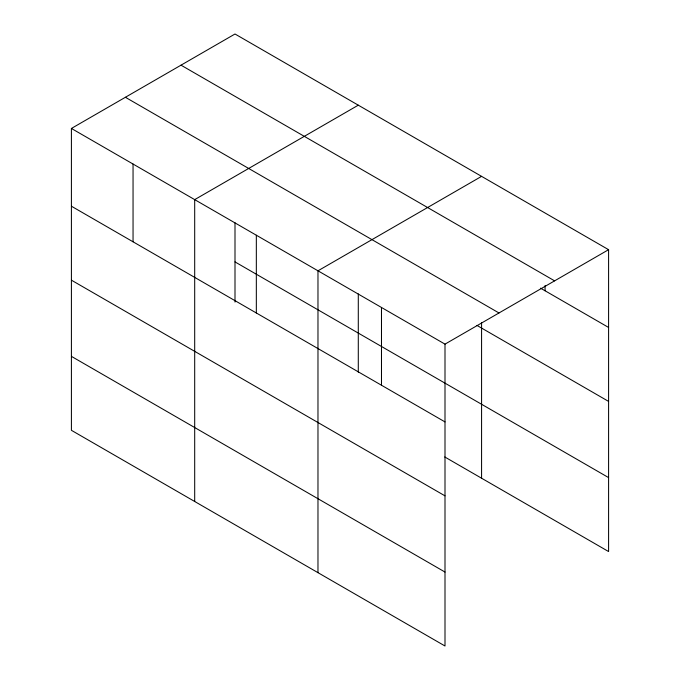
<?xml version="1.0" encoding="UTF-8"?>
<svg xmlns="http://www.w3.org/2000/svg" width="680" height="680" viewBox="0 0 680 680"><rect width="100%" height="100%" fill="white"/><g stroke="black" fill="none" stroke-linecap="round" stroke-linejoin="round"><path stroke-width="1.02" d="M445 495.856L445 344.139L71.409 128.452L71.409 430.312L445 646L445 495.856L71.409 280.168M71.409 128.452L235 34L608.591 249.688L608.591 551.548L444.771 456.969M358.292 105.179L194.692 199.631L194.692 501.491M481.576 176.358L317.976 270.81L317.976 572.662M445 344.139L608.591 249.688M181.016 65.169L554.608 280.857M540.549 288.167L608.591 327.454M125.392 97.282L498.984 312.97M476.969 325.414L608.591 401.404M235 261.911L608.591 477.598M71.409 206.21L445 421.906M71.409 356.363L445 572.05M545.079 285.532L545.079 290.785M481.576 322.787L481.576 478.219M381.488 307.471L381.488 385.237M358.292 293.93L358.292 372.173M256.334 235.221L256.334 312.978M235 222.751L235 302.056M133.05 164.042L133.05 241.8"/></g></svg>
